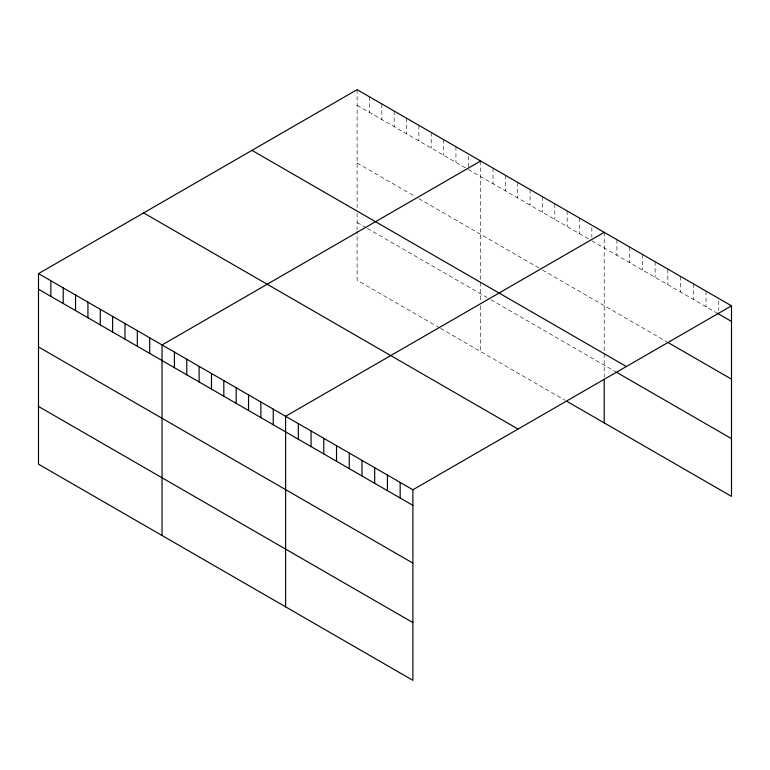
<?xml version="1.0" encoding="UTF-8"?>
<svg xmlns="http://www.w3.org/2000/svg" width="770" height="770" viewBox="0 0 770 770"><rect width="100%" height="100%" fill="white"/><g stroke="black" fill="none" stroke-linecap="round" stroke-linejoin="round"><path stroke-width="0.58" stroke-dasharray="3.85 2.89" d="M357.107 105.269L466.245 168.284M468.304 169.467L588.761 239.018M591.851 240.798L715.831 312.379M357.107 163.009L414.761 196.292M418.88 198.67L541.406 269.413M542.436 270L666.878 341.851M357.107 222.492L366.376 227.843M367.406 228.44L486.833 297.393M490.952 299.771L616.934 372.507M439.478 327.789L357.107 280.232L357.107 230.913M440.507 328.376L565.084 400.304M718.766 300.868L718.766 310.474M706.042 291.127L706.042 306.73M693.308 283.774L693.308 299.376M680.584 276.42L680.584 292.032M667.85 269.077L667.85 284.679M655.126 261.723L655.126 277.325M642.392 254.379L642.392 269.981M629.668 247.026L629.668 262.628M616.934 239.682L616.934 255.284M604.209 232.328L604.209 352.573M604.209 353.719L604.209 377.185M591.851 227.593L591.851 237.198M579.492 218.064L579.492 233.666M567.144 210.932L567.144 226.534M554.785 203.8L554.785 219.402M542.436 196.668L542.436 212.27M530.078 189.535L530.078 205.138M517.719 182.394L517.719 198.006M505.37 175.262L505.37 190.864M493.012 168.13L493.012 183.732M480.653 160.997L480.653 281.243M480.653 282.388L480.653 301.041M480.653 305.854L480.653 351.563M468.304 156.262L468.304 167.071M455.946 146.733L455.946 162.335M443.597 139.601L443.597 155.203M431.239 132.469L431.239 148.071M418.88 125.337L418.88 140.939M406.531 118.205L406.531 133.807M394.173 111.063L394.173 126.675M381.814 103.931L381.814 119.543M369.465 96.799L369.465 112.401M357.107 89.666L357.107 207.621M357.107 213.348L357.107 229.71"/><path stroke-width="1.16" d="M38.5 273.619L412.893 489.768L412.893 680.334L38.5 464.175L38.5 273.619L357.107 89.666L731.5 305.825L731.5 496.381L567.144 401.497M480.653 160.997L162.047 344.95L162.047 535.506M604.209 232.328L285.603 416.272L285.603 606.837M412.893 489.768L731.5 305.825M716.812 312.947L731.5 321.427M667.85 342.419L731.5 379.158M251.963 150.371L626.356 366.52M616.934 372.507L731.5 438.65M143.644 212.915L518.037 429.063M38.5 289.222L412.893 505.37M38.5 346.952L412.893 563.111M38.5 406.445L412.893 622.593M604.209 379.591L604.209 422.894M400.159 482.415L400.159 498.026M387.435 475.071L387.435 490.673M374.701 467.717L374.701 483.329M361.977 460.373L361.977 475.976M349.243 453.02L349.243 468.622M336.519 445.676L336.519 461.278M323.785 438.322L323.785 453.925M311.061 430.979L311.061 446.581M298.327 423.625L298.327 439.227M273.244 409.139L273.244 424.751M260.886 402.007L260.886 417.61M248.537 394.875L248.537 410.477M236.178 387.743L236.178 403.345M223.82 380.611L223.82 396.213M211.471 373.479L211.471 389.081M199.112 366.347L199.112 381.949M186.763 359.215L186.763 374.817M174.405 352.083L174.405 367.685M149.698 337.809L149.698 353.42M137.339 330.677L137.339 346.279M124.981 323.544L124.981 339.147M112.632 316.412L112.632 332.014M100.273 309.28L100.273 324.882M87.924 302.148L87.924 317.75M75.566 295.016L75.566 310.618M63.207 287.884L63.207 303.486M50.859 280.752L50.859 296.354"/></g></svg>
